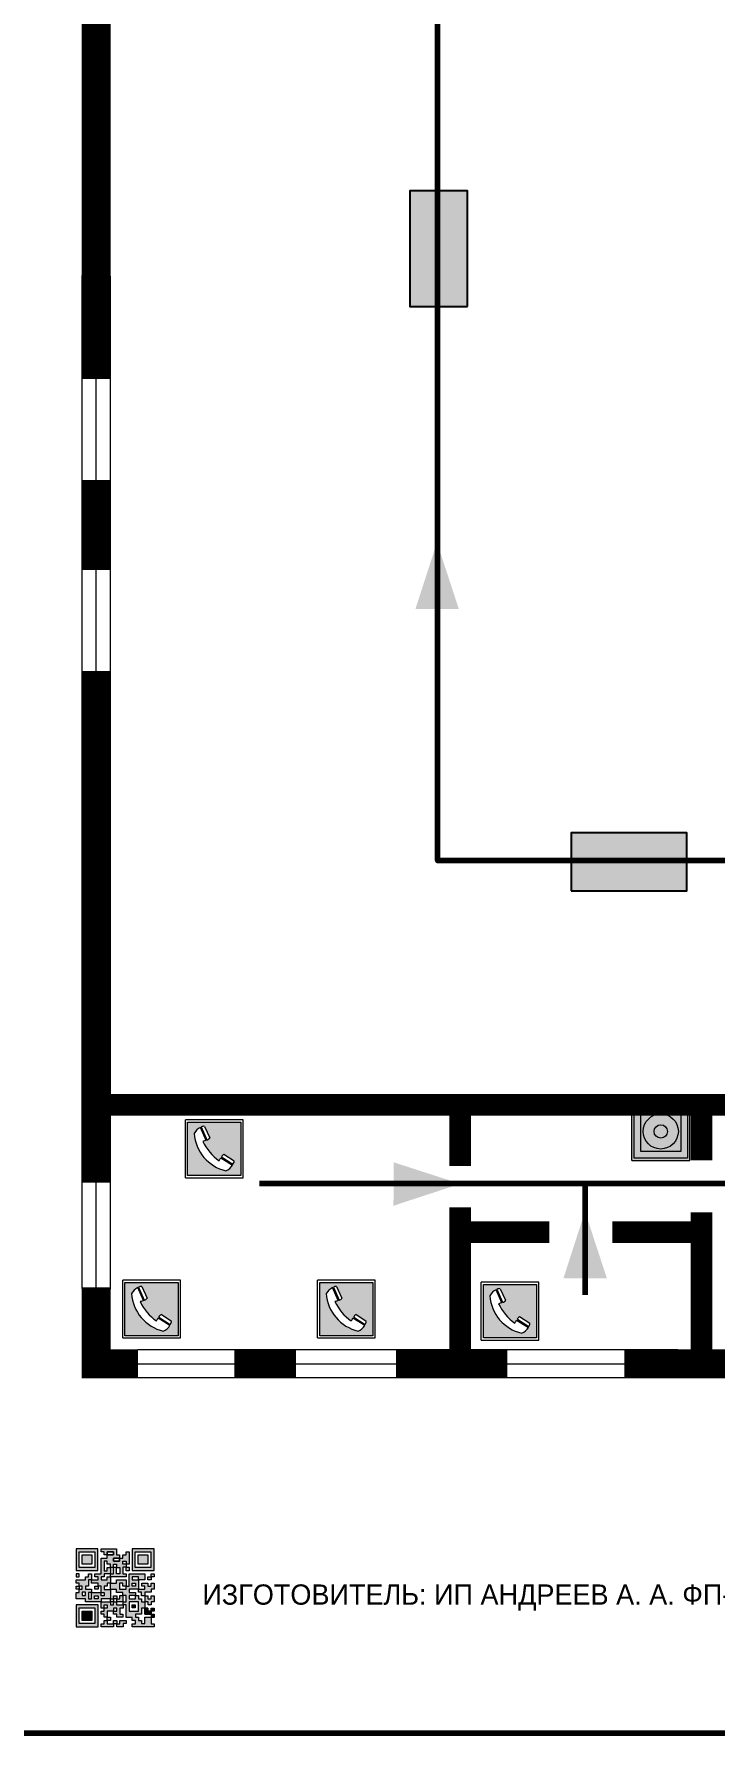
# Model space of a CAD drawing. Header units: millimetres. Extents: x 13114 to 67229, y 22859 to 38520.
# Drawn here: x 37731.3 to 37825.5, y 25479 to 25714.1 of the extents above; entities that cross this region are included whole.
import ezdxf

# ---------------------------------------------------------------- set-up
doc = ezdxf.new("R2010")
doc.units = ezdxf.units.MM
doc.layers.add('План_Штампы', color=7, linetype='Continuous')
doc.styles.add('обычный', font='arial.ttf')

# ---------------------------------------------------------------- blocks, each defined once
blk = doc.blocks.new('QR')
at = {"lineweight": 0}
h = blk.add_hatch(color=256, dxfattribs=at)
h.dxf.hatch_style = 1
h.paths.add_polyline_path([(9241.16, 2687.38), (9242.01, 2687.38), (9242.01, 2687.83), (9241.59, 2687.83), (9241.59, 2688.68), (9239.45, 2688.68), (9239.45, 2688.25), (9239.86, 2688.25), (9239.86, 2687.83), (9240.29, 2687.83), (9240.29, 2688.25), (9241.16, 2688.25), (9241.16, 2687.83), (9240.29, 2687.83), (9240.29, 2687.38), (9239.45, 2687.38), (9239.45, 2685.22), (9238.57, 2685.22), (9238.57, 2684.8), (9239.02, 2684.8), (9239.02, 2684.37), (9238.13, 2684.37), (9238.13, 2683.92), (9239.02, 2683.92), (9239.02, 2683.5), (9239.44, 2683.5), (9239.44, 2682.64), (9239.87, 2682.64), (9239.87, 2682.18), (9239.44, 2682.18), (9239.44, 2682.64), (9238.13, 2682.64), (9238.13, 2681.76), (9237.71, 2681.76), (9237.71, 2682.64), (9238.13, 2682.64), (9238.13, 2683.07), (9237.27, 2683.07), (9237.27, 2683.51), (9237.71, 2683.51), (9237.71, 2684.37), (9238.13, 2684.37), (9238.13, 2685.22), (9237.71, 2685.22), (9237.71, 2684.8), (9237.28, 2684.8), (9237.28, 2684.38), (9235.98, 2684.38), (9235.98, 2683.92), (9236.4, 2683.92), (9236.4, 2683.49), (9236.84, 2683.49), (9236.84, 2683.07), (9236.4, 2683.07), (9236.4, 2682.64), (9235.98, 2682.64), (9235.98, 2681.76), (9237.29, 2681.76), (9237.29, 2681.33), (9239.43, 2681.33), (9239.43, 2681.76), (9240.74, 2681.76), (9240.74, 2683.05), (9239.87, 2683.05), (9239.87, 2683.5), (9240.29, 2683.5), (9240.29, 2683.91), (9240.74, 2683.91), (9240.74, 2684.81), (9240.29, 2684.81), (9240.29, 2684.79), (9240.29, 2684.37), (9239.45, 2684.37), (9239.45, 2684.8), (9239.87, 2684.8), (9239.87, 2685.21), (9240.74, 2685.21), (9240.74, 2686.1), (9240.29, 2686.1), (9240.29, 2685.64), (9239.86, 2685.64), (9239.86, 2686.95), (9240.29, 2686.95), (9240.29, 2686.52), (9240.74, 2686.52), (9240.74, 2686.1), (9241.16, 2686.1), (9241.16, 2686.53), (9241.59, 2686.53), (9241.59, 2686.1), (9242.02, 2686.1), (9242.02, 2685.21), (9241.59, 2685.21), (9241.59, 2686.1), (9241.16, 2686.1), (9241.16, 2685.21), (9240.74, 2685.21), (9240.74, 2684.81), (9242.89, 2684.81), (9242.89, 2685.22), (9242.47, 2685.22), (9242.47, 2686.11), (9242.89, 2686.11), (9242.89, 2686.52), (9242.46, 2686.52), (9242.46, 2686.95), (9242.89, 2686.95), (9242.89, 2686.52), (9243.32, 2686.52), (9243.32, 2688.26), (9242.9, 2688.26), (9242.9, 2687.83), (9242.47, 2687.83), (9242.47, 2687.38), (9242.01, 2687.38), (9242.01, 2686.94), (9241.16, 2686.94)])
h.paths.add_polyline_path([(9239.02, 2682.18), (9239.02, 2681.76), (9238.54, 2681.76), (9238.54, 2682.18)], flags=16)
h.paths.add_polyline_path([(9237.27, 2682.65), (9237.27, 2682.19), (9236.83, 2682.19), (9236.83, 2682.65)], flags=16)
h = blk.add_hatch(color=256, dxfattribs=at)
h.dxf.hatch_style = 1
h.paths.add_polyline_path([(9238.15, 2687.83), (9236.83, 2687.83), (9236.83, 2686.52), (9238.15, 2686.52)], flags=0)
h.paths.add_polyline_path([(9239.01, 2685.65), (9239.01, 2688.68), (9235.98, 2688.68), (9235.98, 2685.65)])
h.paths.add_polyline_path([(9236.41, 2686.1), (9236.41, 2688.26), (9238.56, 2688.26), (9238.56, 2686.1)], flags=16)
h.paths.add_polyline_path([(9236.83, 2686.52), (9236.83, 2687.83), (9238.15, 2687.83), (9238.15, 2686.52)], flags=0)
h = blk.add_hatch(color=256, dxfattribs=at)
h.dxf.hatch_style = 1
h.paths.add_polyline_path([(9238.15, 2686.52), (9238.15, 2687.83), (9236.83, 2687.83), (9236.83, 2686.52)])
h.paths.add_polyline_path([(9245.91, 2686.52), (9245.91, 2687.83), (9244.59, 2687.83), (9244.59, 2686.52)], flags=0)
h.paths.add_polyline_path([(9246.77, 2685.65), (9246.77, 2688.68), (9243.74, 2688.68), (9243.74, 2685.65)])
h.paths.add_polyline_path([(9244.17, 2686.1), (9244.17, 2688.26), (9246.32, 2688.26), (9246.32, 2686.1)], flags=16)
h.paths.add_polyline_path([(9244.59, 2686.52), (9244.59, 2687.83), (9245.91, 2687.83), (9245.91, 2686.52)], flags=0)
h = blk.add_hatch(color=256, dxfattribs=at)
h.dxf.hatch_style = 1
h.paths.add_polyline_path([(9240.75, 2681.76), (9240.75, 2681.35), (9241.17, 2681.35), (9241.17, 2681.76)])
h.paths.add_polyline_path([(9241.6, 2682.18), (9241.17, 2682.18), (9241.17, 2681.76), (9241.6, 2681.76)])
h.paths.add_polyline_path([(9242.47, 2681.34), (9242.47, 2682.19), (9242.02, 2682.19), (9242.02, 2681.76), (9241.6, 2681.76), (9241.6, 2681.34)])
h.paths.add_polyline_path([(9239.87, 2678.3), (9239.44, 2678.3), (9239.44, 2677.89), (9241.17, 2677.89), (9241.17, 2678.3), (9240.28, 2678.3), (9240.28, 2678.73), (9239.87, 2678.73)])
h.paths.add_polyline_path([(9240.75, 2678.73), (9240.75, 2679.19), (9240.28, 2679.19), (9240.28, 2678.73)])
h.paths.add_polyline_path([(9241.6, 2678.73), (9241.17, 2678.73), (9241.17, 2678.3), (9241.6, 2678.3)])
h.paths.add_polyline_path([(9242.02, 2678.3), (9241.6, 2678.3), (9241.6, 2677.89), (9242.48, 2677.89), (9242.48, 2678.31), (9242.9, 2678.31), (9242.9, 2678.73), (9242.02, 2678.73)])
h.paths.add_polyline_path([(9246.36, 2684.37), (9246.36, 2684.79), (9245.93, 2684.79), (9245.93, 2684.37)])
h.paths.add_polyline_path([(9246.78, 2685.2), (9246.36, 2685.2), (9246.36, 2684.79), (9246.78, 2684.79)])
h.paths.add_polyline_path([(9245.91, 2687.83), (9244.59, 2687.83), (9244.59, 2686.52), (9245.91, 2686.52)])
h = blk.add_hatch(color=256, dxfattribs=at)
h.dxf.hatch_style = 1
h.paths.add_polyline_path([(9243.32, 2686.11), (9242.89, 2686.11), (9242.89, 2685.64), (9243.32, 2685.64)])
h.paths.add_polyline_path([(9239.02, 2683.07), (9239.02, 2683.5), (9238.56, 2683.5), (9238.56, 2683.07)])
h.paths.add_polyline_path([(9236.4, 2684.8), (9236.4, 2685.22), (9235.98, 2685.22), (9235.98, 2684.8)])
h.paths.add_polyline_path([(9236.4, 2683.07), (9236.4, 2683.49), (9235.98, 2683.49), (9235.98, 2683.07)])
h = blk.add_hatch(color=256, dxfattribs=at)
h.dxf.hatch_style = 1
h.paths.add_polyline_path([(9243.32, 2682.64), (9243.32, 2683.07), (9244.62, 2683.07), (9244.62, 2684.37), (9243.74, 2684.37), (9243.74, 2684.8), (9244.62, 2684.8), (9244.62, 2684.37), (9245.48, 2684.37), (9245.48, 2685.22), (9243.32, 2685.22), (9243.32, 2683.5), (9242.89, 2683.5), (9242.89, 2683.06), (9242.01, 2683.06), (9242.01, 2683.91), (9242.47, 2683.91), (9242.47, 2683.5), (9242.89, 2683.5), (9242.89, 2684.38), (9241.59, 2684.38), (9241.59, 2683.91), (9240.74, 2683.91), (9240.74, 2683.05), (9241.59, 2683.05), (9241.59, 2682.64), (9242.47, 2682.64), (9242.47, 2682.19), (9242.91, 2682.19), (9242.91, 2681.34), (9242.48, 2681.34), (9242.48, 2680.91), (9242.91, 2680.91), (9242.91, 2679.17), (9243.75, 2679.17), (9243.75, 2678.73), (9244.2, 2678.73), (9244.2, 2678.3), (9243.75, 2678.3), (9243.75, 2677.88), (9246.78, 2677.88), (9246.78, 2678.3), (9246.35, 2678.3), (9246.35, 2679.19), (9245.48, 2679.19), (9245.48, 2678.31), (9245.05, 2678.31), (9245.05, 2678.73), (9244.62, 2678.73), (9244.62, 2679.19), (9244.2, 2679.19), (9244.2, 2679.61), (9245.05, 2679.61), (9245.05, 2680.46), (9245.48, 2680.46), (9245.48, 2681.34), (9245.04, 2681.34), (9245.04, 2681.76), (9244.63, 2681.76), (9244.63, 2682.19), (9244.21, 2682.19), (9244.21, 2681.76), (9243.32, 2681.76), (9243.32, 2682.19), (9244.21, 2682.19), (9244.21, 2682.64)])
h.paths.add_polyline_path([(9243.75, 2683.49), (9243.75, 2683.92), (9244.21, 2683.92), (9244.21, 2683.49)], flags=16)
h.paths.add_polyline_path([(9243.32, 2681.34), (9244.63, 2681.34), (9244.63, 2680.04), (9243.32, 2680.04)], flags=16)
h.paths.add_polyline_path([(9243.76, 2680.89), (9244.18, 2680.89), (9244.18, 2680.48), (9243.76, 2680.48)], flags=0)
h = blk.add_hatch(color=256, dxfattribs=at)
h.dxf.hatch_style = 1
h.paths.add_polyline_path([(9246.36, 2683.07), (9246.78, 2683.07), (9246.78, 2683.92), (9246.36, 2683.92), (9246.36, 2683.49), (9245.92, 2683.49), (9245.92, 2683.92), (9245.06, 2683.92), (9245.06, 2683.49), (9245.48, 2683.49), (9245.48, 2683.07), (9244.62, 2683.07), (9244.62, 2682.65), (9245.05, 2682.65), (9245.05, 2682.18), (9245.48, 2682.18), (9245.48, 2682.65), (9246.36, 2682.65)])
h.paths.add_polyline_path([(9246.78, 2682.18), (9246.36, 2682.18), (9246.36, 2681.75), (9245.92, 2681.75), (9245.92, 2682.18), (9245.48, 2682.18), (9245.48, 2681.34), (9245.48, 2681.34), (9245.94, 2681.34), (9245.94, 2680.91), (9246.36, 2680.91), (9246.36, 2681.34), (9246.78, 2681.34)])
h = blk.add_hatch(color=256, dxfattribs=at)
h.dxf.hatch_style = 1
h.paths.add_polyline_path([(9235.98, 2680.9), (9235.98, 2677.86), (9239.02, 2677.86), (9239.02, 2680.9)])
h.paths.add_polyline_path([(9238.57, 2680.48), (9238.57, 2678.32), (9236.41, 2678.32), (9236.41, 2680.48)], flags=16)
h.paths.add_polyline_path([(9238.15, 2680.05), (9238.15, 2678.74), (9236.83, 2678.74), (9236.83, 2680.05)], flags=0)
h = blk.add_hatch(color=256, dxfattribs=at)
h.dxf.hatch_style = 1
h.paths.add_polyline_path([(9238.15, 2680.05), (9236.83, 2680.05), (9236.83, 2678.74), (9238.15, 2678.74)])
h = blk.add_hatch(color=256, dxfattribs=at)
h.dxf.hatch_style = 1
h.paths.add_polyline_path([(9242.02, 2680.46), (9242.48, 2680.46), (9242.48, 2680.91), (9241.58, 2680.91), (9241.58, 2681.35), (9241.17, 2681.35), (9241.17, 2680.91), (9240.75, 2680.91), (9240.75, 2681.33), (9239.43, 2681.33), (9239.43, 2680.46), (9239.86, 2680.46), (9239.86, 2680.92), (9240.3, 2680.92), (9240.3, 2680.46), (9239.86, 2680.46), (9239.86, 2680.04), (9239.44, 2680.04), (9239.44, 2679.62), (9239.86, 2679.62), (9239.86, 2679.19), (9240.29, 2679.19), (9240.29, 2680.03), (9241.18, 2680.03), (9241.18, 2680.47), (9241.6, 2680.47), (9241.6, 2680.03), (9241.18, 2680.03), (9241.18, 2679.61), (9241.6, 2679.61), (9241.6, 2679.19), (9242.47, 2679.19), (9242.47, 2679.6), (9242.02, 2679.6)])
h = blk.add_hatch(color=256, dxfattribs=at)
h.dxf.hatch_style = 1
h.paths.add_polyline_path([(9244.18, 2680.48), (9244.18, 2680.89), (9243.76, 2680.89), (9243.76, 2680.48)])
h = blk.add_hatch(color=256, dxfattribs=at)
h.dxf.hatch_style = 1
h.paths.add_polyline_path([(9245.93, 2680.04), (9245.93, 2680.46), (9245.48, 2680.46), (9245.48, 2679.62), (9246.35, 2679.62), (9246.35, 2680.04)])
h.paths.add_polyline_path([(9246.78, 2680.04), (9246.78, 2680.46), (9246.35, 2680.46), (9246.35, 2680.04)])
h.paths.add_polyline_path([(9246.78, 2679.18), (9246.78, 2679.62), (9246.35, 2679.62), (9246.35, 2679.18)])
for points in [[(9237.71, 2685.22), (9238.13, 2685.22), (9238.13, 2684.37), (9237.71, 2684.37), (9237.71, 2683.51), (9237.27, 2683.51), (9237.27, 2683.07), (9238.13, 2683.07), (9238.13, 2682.64), (9237.71, 2682.64), (9237.71, 2681.76), (9238.13, 2681.76), (9238.13, 2682.64), (9239.44, 2682.64), (9239.44, 2683.5), (9239.02, 2683.5), (9239.02, 2683.07), (9238.56, 2683.07), (9238.56, 2683.5), (9239.02, 2683.5), (9239.02, 2683.92), (9238.13, 2683.92), (9238.13, 2684.37), (9239.02, 2684.37), (9239.02, 2684.8), (9238.57, 2684.8), (9238.57, 2685.22), (9239.45, 2685.22), (9239.45, 2687.38), (9240.29, 2687.38), (9240.29, 2687.83), (9239.86, 2687.83), (9239.86, 2688.25), (9239.45, 2688.25), (9239.45, 2688.68), (9241.59, 2688.68), (9241.59, 2687.83), (9242.01, 2687.83), (9242.01, 2687.38), (9242.47, 2687.38), (9242.47, 2687.83), (9242.9, 2687.83), (9242.9, 2688.26), (9243.32, 2688.26), (9243.32, 2686.52), (9242.89, 2686.52), (9242.89, 2686.11), (9243.32, 2686.11), (9243.32, 2685.64), (9242.89, 2685.64), (9242.89, 2686.11), (9242.47, 2686.11), (9242.47, 2685.22), (9242.89, 2685.22), (9242.89, 2684.81), (9240.74, 2684.81), (9240.74, 2683.91), (9241.59, 2683.91), (9241.59, 2684.38), (9242.89, 2684.38), (9242.89, 2683.5), (9242.47, 2683.5), (9242.47, 2683.91), (9242.01, 2683.91), (9242.01, 2683.06), (9242.89, 2683.06), (9242.89, 2683.5), (9243.32, 2683.5), (9243.32, 2685.22), (9245.48, 2685.22), (9245.48, 2684.37), (9244.62, 2684.37), (9244.62, 2683.07), (9245.48, 2683.07), (9245.48, 2683.49), (9245.06, 2683.49), (9245.06, 2683.92), (9245.92, 2683.92), (9245.92, 2683.49), (9246.36, 2683.49), (9246.36, 2683.92), (9246.78, 2683.92), (9246.78, 2683.07), (9246.36, 2683.07), (9246.36, 2682.65), (9245.48, 2682.65), (9245.48, 2682.18), (9245.92, 2682.18), (9245.92, 2681.75), (9246.36, 2681.75), (9246.36, 2682.18), (9246.78, 2682.18), (9246.78, 2681.34), (9246.36, 2681.34), (9246.36, 2680.91), (9245.94, 2680.91), (9245.94, 2681.34), (9245.48, 2681.34), (9245.48, 2680.46), (9245.93, 2680.46), (9245.93, 2680.04), (9246.35, 2680.04), (9246.35, 2680.46), (9246.78, 2680.46), (9246.78, 2680.04), (9246.78, 2680.04), (9246.35, 2680.04), (9246.35, 2679.62), (9246.78, 2679.62), (9246.78, 2679.18), (9246.35, 2679.18), (9246.35, 2678.3), (9246.78, 2678.3), (9246.78, 2677.88), (9243.75, 2677.88), (9243.75, 2678.3), (9244.2, 2678.3), (9244.2, 2678.73), (9243.75, 2678.73), (9243.75, 2679.17), (9242.91, 2679.17), (9242.91, 2680.91), (9242.48, 2680.91), (9242.48, 2680.46), (9242.02, 2680.46), (9242.02, 2679.6), (9242.47, 2679.6), (9242.47, 2679.19), (9241.6, 2679.19), (9241.6, 2679.61), (9241.18, 2679.61), (9241.18, 2680.03), (9240.29, 2680.03), (9240.29, 2679.19), (9240.75, 2679.19), (9240.75, 2678.73), (9240.28, 2678.73), (9240.28, 2678.3), (9241.17, 2678.3), (9241.17, 2678.73), (9241.6, 2678.73), (9241.6, 2678.3), (9242.02, 2678.3), (9242.02, 2678.73), (9242.9, 2678.73), (9242.9, 2678.31), (9242.48, 2678.31), (9242.48, 2677.89), (9241.6, 2677.89), (9241.6, 2678.3), (9241.17, 2678.3), (9241.17, 2677.89), (9239.44, 2677.89), (9239.44, 2678.3), (9239.87, 2678.3), (9239.87, 2678.73), (9240.28, 2678.73), (9240.28, 2679.19), (9240.29, 2679.19), (9239.86, 2679.19), (9239.86, 2679.62), (9239.44, 2679.62), (9239.44, 2680.04), (9239.86, 2680.04), (9239.86, 2680.46), (9239.43, 2680.46), (9239.43, 2681.33), (9237.29, 2681.33), (9237.29, 2681.76), (9235.98, 2681.76), (9235.98, 2682.64), (9236.4, 2682.64), (9236.4, 2683.07), (9235.98, 2683.07), (9235.98, 2683.49), (9236.4, 2683.49), (9236.4, 2683.92), (9235.98, 2683.92), (9235.98, 2684.38), (9237.28, 2684.38), (9237.28, 2684.8), (9237.71, 2684.8), (9237.71, 2685.22), (9237.92, 2685.22)], [(9240.74, 2686.1), (9240.74, 2686.52), (9240.29, 2686.52), (9240.29, 2686.95), (9239.86, 2686.95), (9239.86, 2685.64), (9240.29, 2685.64), (9240.29, 2686.1), (9240.74, 2686.1), (9240.74, 2686.52)], [(9240.74, 2685.21), (9239.87, 2685.21), (9239.87, 2684.8), (9239.45, 2684.8), (9239.45, 2684.37), (9240.29, 2684.37), (9240.29, 2684.79), (9240.29, 2684.81), (9240.74, 2684.81), (9240.74, 2685.21), (9239.87, 2685.21)], [(9244.62, 2684.37), (9244.62, 2684.8), (9243.74, 2684.8), (9243.74, 2684.37), (9244.62, 2684.37)], [(9240.74, 2683.05), (9240.74, 2681.76), (9239.43, 2681.76), (9239.43, 2681.33), (9240.75, 2681.33), (9240.75, 2681.35), (9240.75, 2680.91), (9241.17, 2680.91), (9241.17, 2681.35), (9241.58, 2681.35), (9241.58, 2680.91), (9242.48, 2680.91), (9242.48, 2681.34), (9242.91, 2681.34), (9242.91, 2682.19), (9242.47, 2682.19), (9242.47, 2682.64), (9241.59, 2682.64), (9241.59, 2683.05), (9240.74, 2683.05)], [(9240.74, 2683.91), (9240.29, 2683.91), (9240.29, 2683.5), (9239.87, 2683.5), (9239.87, 2683.05), (9240.74, 2683.05), (9240.74, 2683.91)], [(9241.6, 2681.76), (9242.02, 2681.76), (9242.02, 2682.19), (9242.47, 2682.19), (9242.47, 2681.34), (9241.6, 2681.34), (9241.6, 2681.76)], [(9244.62, 2683.07), (9243.32, 2683.07), (9243.32, 2682.64), (9244.21, 2682.64), (9244.21, 2682.19), (9243.32, 2682.19), (9243.32, 2681.76), (9244.21, 2681.76), (9244.21, 2682.19), (9244.63, 2682.19), (9244.63, 2681.76), (9245.04, 2681.76), (9245.04, 2681.34), (9245.48, 2681.34)], [(9245.48, 2682.18), (9245.05, 2682.18), (9245.05, 2682.65), (9244.62, 2682.65), (9244.62, 2683.07)], [(9245.48, 2682.18), (9245.48, 2681.34)], [(9239.86, 2680.46), (9239.86, 2680.92), (9240.3, 2680.92), (9240.3, 2680.46), (9239.86, 2680.46)], [(9245.48, 2680.46), (9245.05, 2680.46), (9245.05, 2679.61), (9244.2, 2679.61), (9244.2, 2679.19), (9244.62, 2679.19), (9244.62, 2678.73), (9245.05, 2678.73), (9245.05, 2678.31), (9245.48, 2678.31), (9245.48, 2679.19), (9246.35, 2679.19), (9246.35, 2679.07)], [(9246.35, 2679.62), (9245.48, 2679.62), (9245.48, 2680.46)], [(9245.48, 2680.46), (9245.48, 2679.62), (9246.35, 2679.62), (9246.35, 2680.04), (9245.93, 2680.04), (9245.93, 2680.46), (9245.48, 2680.46), (9245.48, 2679.62)], [(9246.35, 2679.62), (9246.35, 2679.18)]]:
    blk.add_lwpolyline(points, dxfattribs=at)
for points in [[(9235.98, 2685.65), (9239.01, 2685.65), (9239.01, 2688.68), (9235.98, 2688.68)], [(9236.41, 2688.26), (9238.56, 2688.26), (9238.56, 2686.1), (9236.41, 2686.1)], [(9236.83, 2687.83), (9238.15, 2687.83), (9238.15, 2686.52), (9236.83, 2686.52)], [(9240.29, 2687.83), (9241.16, 2687.83), (9241.16, 2688.25), (9240.29, 2688.25)], [(9240.29, 2688.25), (9241.16, 2688.25), (9241.16, 2687.83), (9240.29, 2687.83)], [(9242.01, 2687.38), (9241.16, 2687.38), (9241.16, 2686.94), (9242.01, 2686.94)], [(9241.16, 2687.38), (9242.01, 2687.38), (9242.01, 2686.94), (9241.16, 2686.94)], [(9242.89, 2686.52), (9242.46, 2686.52), (9242.46, 2686.95), (9242.89, 2686.95)], [(9243.74, 2685.65), (9246.77, 2685.65), (9246.77, 2688.68), (9243.74, 2688.68)], [(9244.17, 2688.26), (9246.32, 2688.26), (9246.32, 2686.1), (9244.17, 2686.1)], [(9244.59, 2687.83), (9245.91, 2687.83), (9245.91, 2686.52), (9244.59, 2686.52)], [(9235.98, 2684.8), (9236.4, 2684.8), (9236.4, 2685.22), (9235.98, 2685.22)], [(9241.16, 2686.1), (9240.74, 2686.1), (9240.74, 2685.21), (9241.16, 2685.21)], [(9241.16, 2686.53), (9241.59, 2686.53), (9241.59, 2686.1), (9241.16, 2686.1)], [(9241.59, 2686.1), (9242.02, 2686.1), (9242.02, 2685.21), (9241.59, 2685.21)], [(9245.93, 2684.79), (9246.36, 2684.79), (9246.36, 2684.37), (9245.93, 2684.37)], [(9246.36, 2685.2), (9246.78, 2685.2), (9246.78, 2684.79), (9246.36, 2684.79)], [(9236.4, 2683.07), (9236.84, 2683.07), (9236.84, 2683.49), (9236.4, 2683.49)], [(9236.83, 2682.19), (9237.27, 2682.19), (9237.27, 2682.65), (9236.83, 2682.65)], [(9238.54, 2682.18), (9239.02, 2682.18), (9239.02, 2681.76), (9238.54, 2681.76)], [(9239.44, 2682.64), (9239.87, 2682.64), (9239.87, 2682.18), (9239.44, 2682.18)], [(9241.17, 2682.18), (9241.6, 2682.18), (9241.6, 2681.76), (9241.17, 2681.76)], [(9243.75, 2683.92), (9244.21, 2683.92), (9244.21, 2683.49), (9243.75, 2683.49)], [(9235.98, 2677.86), (9239.02, 2677.86), (9239.02, 2680.9), (9235.98, 2680.9)], [(9236.41, 2680.48), (9238.57, 2680.48), (9238.57, 2678.32), (9236.41, 2678.32)], [(9236.83, 2680.05), (9238.15, 2680.05), (9238.15, 2678.74), (9236.83, 2678.74)], [(9240.75, 2681.76), (9241.17, 2681.76), (9241.17, 2681.35), (9240.75, 2681.35)], [(9241.18, 2680.03), (9241.6, 2680.03), (9241.6, 2680.47), (9241.18, 2680.47)], [(9243.32, 2680.04), (9244.63, 2680.04), (9244.63, 2681.34), (9243.32, 2681.34)], [(9243.76, 2680.89), (9244.18, 2680.89), (9244.18, 2680.48), (9243.76, 2680.48)]]:
    blk.add_lwpolyline(points, close=True, dxfattribs=at)
blk = doc.blocks.new('A$C32E8229D')
at = {"true_color": 0xffffff}
blk.add_hatch(color=7, dxfattribs=at).paths.add_polyline_path([(0, 0), (0, -8), (16, -8), (16, 0)])
h = blk.add_hatch(color=126)
h.paths.add_polyline_path([(0.2, -0.2), (15.8, -0.2), (15.8, -7.8), (0.2, -7.8)])
h.paths.add_polyline_path([(13.49, -2.05), (12.08, -2.05), (11.37, -2.63, 0.162397), (11.29, -2.84), (11.29, -3.63), (10.35, -3.63), (10.35, -4.05), (11.68, -4.05), (11.68, -3.48), (12.26, -4.28), (11.29, -5.1), (11.29, -6.78), (11.85, -6.78), (11.85, -5.44), (12.8, -4.64), (12.8, -5.94), (14.46, -5.94), (14.46, -5.39), (13.45, -5.39), (13.45, -3.97), (12.46, -2.59), (13.15, -2.59), (13.69, -3.34), (14.18, -3)], flags=16)
h.paths.add_polyline_path([(10.74, -1.82, 1), (11.8, -1.82, 1)], flags=16)
h.paths.add_polyline_path([(9.39, -3.59), (5.99, -3.59), (6.56, -3.03), (5.91, -3.03), (5.1, -3.83), (5.91, -4.64), (6.56, -4.64), (5.99, -4.09), (9.39, -4.09)], flags=16)
h.paths.add_polyline_path([(4.29, -1.08), (1.72, -1.08), (1.72, -6.6), (4.29, -6.6)], flags=16)
at = {"color": 126}
blk.add_lwpolyline([(16, -8), (0, -8), (0, 0), (16, 0)], close=True, dxfattribs=at)
blk = doc.blocks.new('A$C456E1F9C')
at = {"lineweight": 5}
h = blk.add_hatch(color=242, dxfattribs=at)
h.paths.add_polyline_path([(0.51, -1.47), (0.51, -13.26), (12.29, -13.26), (12.29, -1.47)])
h.paths.add_polyline_path([(5.42, -4.95, -0.254479), (4.78, -5.4), (3.52, -2.53, -0.209735), (4.23, -2.4)], flags=16)
h.paths.add_polyline_path([(8.53, -8.6), (10.87, -10.17), (10.54, -10.76), (8.03, -9.13, -0.192251)], flags=16)
h.paths.add_polyline_path([(4.61, -5.49, 0.005518), (3.87, -5.72, 0.128647), (7.49, -10.01, 0.00809), (7.83, -9.33), (10.47, -10.97, -0.16736), (8.99, -12.25, -0.327862), (1.95, -3.95, -0.166952), (3.36, -2.62)], flags=16)
at = {"color": 242, "lineweight": 5}
for p, q in [((0, -13.77), (0, -0.97)), ((12.8, -0.97), (0, -0.97)), ((4.61, -5.49), (3.36, -2.62)), ((3.52, -2.53), (4.78, -5.4)), ((4.23, -2.4), (5.42, -4.95)), ((12.8, -13.77), (12.8, -0.97)), ((7.83, -9.33), (10.47, -10.97)), ((8.03, -9.13), (10.54, -10.76)), ((10.81, -10.12), (8.53, -8.6)), ((10.54, -10.76), (10.8, -10.3)), ((10.8, -10.3), (10.81, -10.12)), ((0, -13.77), (12.8, -13.77))]:
    blk.add_line(p, q, dxfattribs=at)
blk.add_lwpolyline([(0.51, -1.47), (12.29, -1.47), (12.29, -13.26), (0.51, -13.26)], close=True, dxfattribs=at)
for centre, radius, start, end in [((4.59, -5.34), 2.99, 114.2845, 152.1974), ((4.02, -3.27), 0.891, 76.3284, 123.7092), ((11.12, -3.31), 9.19, 183.9915, 256.6009), ((14.98, -39.1), 35.17, 107.1487, 108.4135), ((13.86, -0.94), 11.08, 205.5536, 234.8762), ((4.68, -4.59), 0.824, 276.9621, 334.0723), ((-13.31, 0.8), 23.44, 332.5487, 334.4027), ((8.94, -9.5), 0.989, 114.4092, 157.9388), ((7.87, -9.46), 3, 291.9291, 329.9329)]:
    blk.add_arc(centre, radius, start, end, dxfattribs=at)
blk = doc.blocks.new('A$C54414219')
at = {"true_color": 0xffffff}
h = blk.add_hatch(color=7, dxfattribs=at)
h.paths.add_polyline_path([(2.39, -9.45), (2.39, -18.3), (11.23, -18.3), (11.23, -9.45)], flags=0)
h.paths.add_polyline_path([(10.71, -13.87, -1), (2.92, -13.87, -1)], flags=0)
h.paths.add_polyline_path([(8.3, -13.87, -1), (5.33, -13.87, -1)], flags=0)
h.paths.add_polyline_path([(0.41, -7.47), (0.41, -20.27), (13.21, -20.27), (13.21, -7.47)])
h.paths.add_polyline_path([(0.92, -19.77), (12.71, -19.77), (12.71, -7.98), (0.92, -7.98)], flags=16)
h.paths.add_polyline_path([(11.23, -9.45), (11.23, -18.3), (2.39, -18.3), (2.39, -9.45)], flags=0)
at = {"lineweight": 5}
h = blk.add_hatch(color=242, dxfattribs=at)
h.paths.add_polyline_path([(12.71, -7.98), (0.92, -7.98), (0.92, -19.77), (12.71, -19.77)])
h.paths.add_polyline_path([(11.23, -18.3), (2.39, -18.3), (2.39, -9.45), (11.23, -9.45)], flags=16)
h.paths.add_polyline_path([(10.71, -13.87, -1), (2.92, -13.87, -1)], flags=0)
h.paths.add_polyline_path([(8.3, -13.87, -1), (5.33, -13.87, -1)], flags=0)
at = {"true_color": 0xffffff}
h = blk.add_hatch(color=7, dxfattribs=at)
h.paths.add_polyline_path([(2.39, -9.45), (2.39, -18.3), (11.23, -18.3), (11.23, -9.45)])
h.paths.add_polyline_path([(10.71, -13.87, -1), (2.92, -13.87, -1)], flags=16)
h.paths.add_polyline_path([(8.3, -13.87, -1), (5.33, -13.87, -1)], flags=0)
at = {"lineweight": 5}
h = blk.add_hatch(color=242, dxfattribs=at)
h.paths.add_polyline_path([(2.92, -13.87, 1), (10.71, -13.87, 1)])
h.paths.add_polyline_path([(8.3, -13.87, -1), (5.33, -13.87, -1)], flags=16)
at = {"color": 242, "lineweight": 5}
for p, q in [((0.41, -20.27), (0.41, -7.47)), ((0.41, -7.47), (13.21, -7.47)), ((0.41, -7.47), (13.21, -7.47)), ((13.21, -20.27), (13.21, -7.47)), ((0.41, -20.27), (13.21, -20.27))]:
    blk.add_line(p, q, dxfattribs=at)
for points in [[(0.92, -7.98), (12.71, -7.98), (12.71, -19.77), (0.92, -19.77)], [(2.39, -9.45), (11.23, -9.45), (11.23, -18.3), (2.39, -18.3)]]:
    blk.add_lwpolyline(points, close=True, dxfattribs=at)
for radius in [3.89, 1.49]:
    blk.add_circle((6.81, -13.87), radius, dxfattribs=at)

msp = doc.modelspace()

# ---------------------------------------------------------------- linework, layer by layer
at = {"color": 6, "lineweight": 100}
for points in [[(37715.63, 25874), (38315.63, 25874), (38315.63, 25479), (37715.63, 25479)], [(37715.63, 25479), (38315.63, 25479), (38315.63, 25084), (37715.63, 25084)]]:
    msp.add_lwpolyline(points, close=True, dxfattribs=at)
at = {"lineweight": 100}
for points, const_width in [([(37756.49, 25796.84), (37739.89, 25796.84), (37739.89, 25666.34)], 4), ([(37739.89, 25652.37), (37739.89, 25639.91)], 4), ([(37739.89, 25625.94), (37739.89, 25555.13)], 4), ([(37739.89, 25565.89), (37850.91, 25565.89)], 3), ([(37790.28, 25565.89), (37790.28, 25557.44)], 3), ([(37823.64, 25565.89), (37823.64, 25558.21)], 3), ([(37790.28, 25530.08), (37790.28, 25551.73)], 3), ([(37811.3, 25548.31), (37823.64, 25548.31), (37823.64, 25551.05)], 3), ([(37790.28, 25548.31), (37802.62, 25548.31)], 3), ([(37823.64, 25548.31), (37823.64, 25530.08)], 3), ([(37739.89, 25540.67), (37739.89, 25530.08), (37745.71, 25530.08)], 4), ([(37759.03, 25530.08), (37767.54, 25530.08)], 4), ([(37781.4, 25530.08), (37796.78, 25530.08)], 4), ([(37812.98, 25530.08), (37844.42, 25530.08)], 4)]:
    msp.add_lwpolyline(points, dxfattribs=dict(at, const_width=const_width))
at = {"color": 126, "lineweight": 100, "true_color": 0x008754}
for points in [[(37814.32, 25774.11), (37787.14, 25774.11), (37787.14, 25599.7), (37879.74, 25599.7), (37879.74, 25555.01), (37762.51, 25555.01)], [(37807.55, 25555.01), (37807.55, 25539.62)]]:
    msp.add_lwpolyline(points, dxfattribs=at)
at = {"lineweight": 0}
for points in [[(37737.97, 25540.51), (37737.97, 25680.67)], [(37739.89, 25540.67), (37739.89, 25680.82)], [(37741.87, 25540.42), (37741.87, 25680.57)], [(37745.67, 25532.05), (37820.38, 25532.05)], [(37745.71, 25530.08), (37820.42, 25530.08)], [(37745.49, 25528.18), (37820.19, 25528.18)]]:
    msp.add_lwpolyline(points, dxfattribs=at)
at = {"layer": 'План_Штампы', "color": 126, "true_color": 0x008754}
for points in [[(37790.09, 25634.49), (37784.08, 25634.51), (37787.06, 25643.73)], [(37781.04, 25551.95), (37781.06, 25557.96), (37790.28, 25554.98)], [(37810.57, 25541.91), (37804.56, 25541.93), (37807.54, 25551.14)]]:
    msp.add_solid(points, dxfattribs=at)

# ---------------------------------------------------------------- block references
at = {"xscale": 0.625, "yscale": 0.625, "zscale": 0.625}
for name, p in [('A$C54414219', (37813.77, 25570.9)), ('A$C456E1F9C', (37752.24, 25564.43)), ('A$C456E1F9C', (37743.57, 25542.26)), ('A$C456E1F9C', (37770.52, 25542.26)), ('A$C456E1F9C', (37793.16, 25541.97))]:
    msp.add_blockref(name, p, dxfattribs=at)
at = {"color": 22, "lineweight": 100, "true_color": 0xbb1e10}
msp.add_blockref('QR', (28501.14, 22815.82), dxfattribs=at)
at = {"layer": 'План_Штампы', "color": 126, "true_color": 0x008754, "xscale": -1, "rotation": 90}
msp.add_blockref('A$C32E8229D', (37783.29, 25692.36), dxfattribs=at)
at = {"layer": 'План_Штампы', "color": 126, "true_color": 0x008754, "xscale": -1}
msp.add_blockref('A$C32E8229D', (37821.63, 25603.54), dxfattribs=at)

# ---------------------------------------------------------------- texts
at = {"lineweight": 0, "insert": (37828.63, 25497.75), "char_height": 2.8, "width": 191.3484, "attachment_point": 5, "style": 'обычный'}
msp.add_mtext('\\pi-8.4,l8.4,t8.4;{\\fProxima Nova Rg|b0|i0|c204|p2;ИЗГОТОВИТЕЛЬ: ИП АНДРЕЕВ А. А.\\fProxima Nova Rg|b0|i0|c0|p2; \\fProxima Nova Rg|b0|i0|c204|p2;ФП-24 - 2022/ 200-25-1440 ГОСТ 34428-2018-Е\\H1.2266x; }', dxfattribs=at)

doc.saveas('drawing.dxf')
